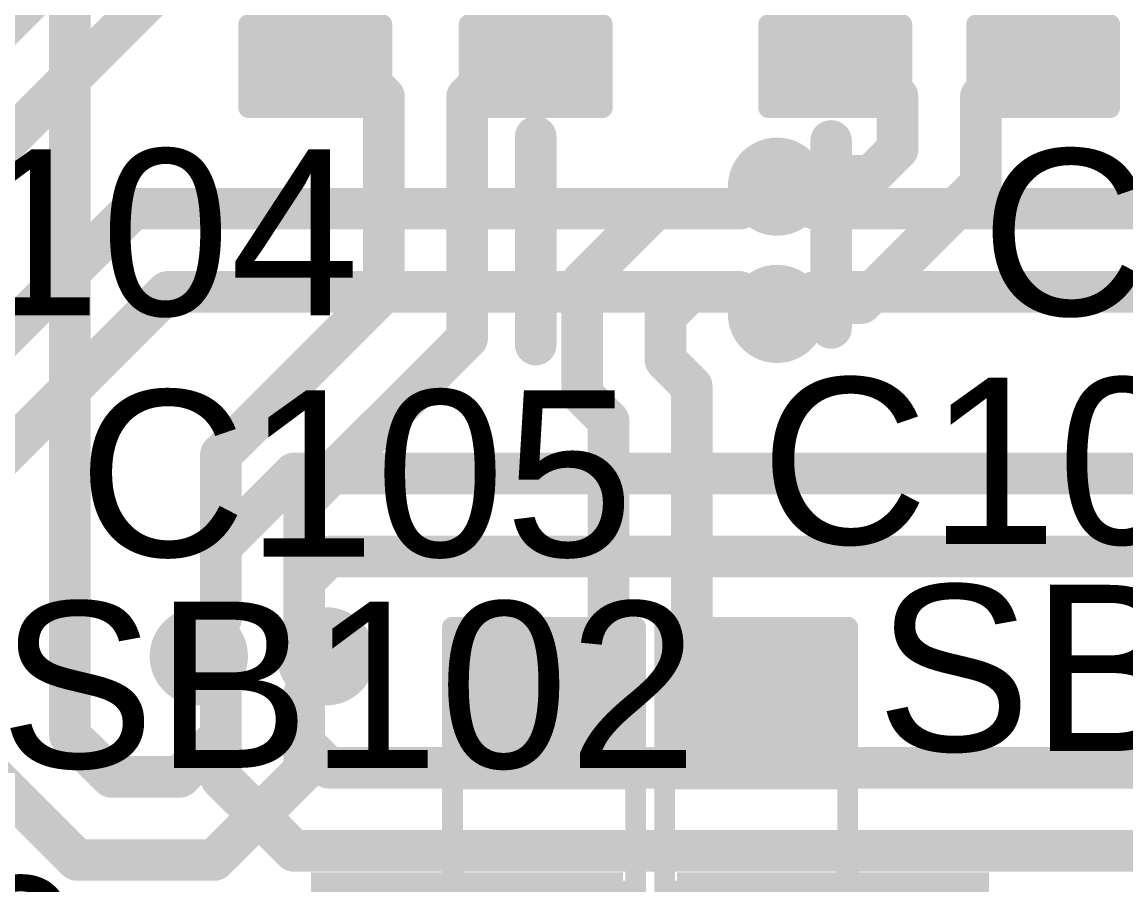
# Model space of a CAD drawing. Header units: millimetres. Extents: x -0.57 to 2.98, y -0.65 to 2.86.
# Drawn here: x 0.1625 to 0.4279, y 0.745 to 0.9526 of the extents above; entities that cross this region are included whole.
import ezdxf

# ---------------------------------------------------------------- set-up
doc = ezdxf.new("R2010")
doc.units = ezdxf.units.MM
doc.header["$MEASUREMENT"] = 0
for name, color, linetype in [('BottomLayer', 5, 'Continuous'), ('BottomSolder', 6, 'Continuous'), ('Mechanical2', 216, 'Continuous'), ('TopLayer', 1, 'Continuous'), ('TopOverlay', 2, 'Continuous'), ('TopPaste', 8, 'Continuous'), ('TopSolder', 216, 'Continuous'), ('ViaHoleLayer', 16, 'Continuous')]:
    doc.layers.add(name, color=color, linetype=linetype)
doc.styles.add('Arial', font='', dxfattribs={"height": 0.2})
doc.styles.get('Arial').set_extended_font_data('Arial')

# ---------------------------------------------------------------- blocks, each defined once
blk = doc.blocks.new('C___0402_1')
at = {"layer": 'TopLayer'}
for points in [[(-0.0275, -0.0125), (-0.0275, 0.0125), (-0.0095, 0.0125), (-0.0095, -0.0125)], [(0.0095, -0.0125), (0.0095, 0.0125), (0.0275, 0.0125), (0.0275, -0.0125)]]:
    blk.add_hatch(color=1, dxfattribs=at).paths.add_polyline_path(points)
at = {"layer": 'TopPaste'}
for points in [[(-0.0275, -0.0125), (-0.0275, 0.0125), (-0.0095, 0.0125), (-0.0095, -0.0125)], [(0.0095, -0.0125), (0.0095, 0.0125), (0.0275, 0.0125), (0.0275, -0.0125)]]:
    blk.add_hatch(color=8, dxfattribs=at).paths.add_polyline_path(points)
at = {"layer": 'TopSolder'}
for points in [[(-0.02986, -0.01486), (-0.02986, 0.01486), (-0.00714, 0.01486), (-0.00714, -0.01486)], [(0.00714, -0.01486), (0.00714, 0.01486), (0.02986, 0.01486), (0.02986, -0.01486)]]:
    blk.add_hatch(color=216, dxfattribs=at).paths.add_polyline_path(points)
at = {"layer": 'TopOverlay', "const_width": 0.005}
for points in [[(-0.031, 0.016), (-0.031, -0.016)], [(-0.031, 0.016), (-0.011, 0.016)], [(0.011, 0.016), (0.031, 0.016)], [(0.031, 0.016), (0.031, -0.016)], [(-0.031, -0.016), (-0.011, -0.016)], [(0.011, -0.016), (0.031, -0.016)]]:
    blk.add_lwpolyline(points, dxfattribs=at)
at = {"layer": 'TopOverlay', "const_width": 0.0025}
for points in [[(-0.03225, 0.016, 1), (-0.02975, 0.016, 1)], [(-0.03225, 0.016, 1), (-0.02975, 0.016, 1)], [(-0.01225, 0.016, 1), (-0.00975, 0.016, 1)], [(0.00975, 0.016, 1), (0.01225, 0.016, 1)], [(0.02975, 0.016, 1), (0.03225, 0.016, 1)], [(0.02975, 0.016, 1), (0.03225, 0.016, 1)], [(-0.03225, -0.016, 1), (-0.02975, -0.016, 1)], [(-0.03225, -0.016, 1), (-0.02975, -0.016, 1)], [(-0.01225, -0.016, 1), (-0.00975, -0.016, 1)], [(0.00975, -0.016, 1), (0.01225, -0.016, 1)], [(0.02975, -0.016, 1), (0.03225, -0.016, 1)], [(0.02975, -0.016, 1), (0.03225, -0.016, 1)]]:
    blk.add_lwpolyline(points, format="xyb", close=True, dxfattribs=at)
blk = doc.blocks.new('C___0402_41')
at = {"layer": 'TopLayer'}
for points in [[(-0.0275, -0.0125), (-0.0275, 0.0125), (-0.0095, 0.0125), (-0.0095, -0.0125)], [(0.0095, -0.0125), (0.0095, 0.0125), (0.0275, 0.0125), (0.0275, -0.0125)]]:
    blk.add_hatch(color=1, dxfattribs=at).paths.add_polyline_path(points)
at = {"layer": 'TopPaste'}
for points in [[(-0.0275, -0.0125), (-0.0275, 0.0125), (-0.0095, 0.0125), (-0.0095, -0.0125)], [(0.0095, -0.0125), (0.0095, 0.0125), (0.0275, 0.0125), (0.0275, -0.0125)]]:
    blk.add_hatch(color=8, dxfattribs=at).paths.add_polyline_path(points)
at = {"layer": 'TopSolder'}
for points in [[(-0.02986, -0.01486), (-0.02986, 0.01486), (-0.00714, 0.01486), (-0.00714, -0.01486)], [(0.00714, -0.01486), (0.00714, 0.01486), (0.02986, 0.01486), (0.02986, -0.01486)]]:
    blk.add_hatch(color=216, dxfattribs=at).paths.add_polyline_path(points)
at = {"layer": 'TopOverlay', "const_width": 0.005}
for points in [[(-0.031, 0.016), (-0.031, -0.016)], [(-0.031, 0.016), (-0.011, 0.016)], [(0.011, 0.016), (0.031, 0.016)], [(0.031, 0.016), (0.031, -0.016)], [(-0.031, -0.016), (-0.011, -0.016)], [(0.011, -0.016), (0.031, -0.016)]]:
    blk.add_lwpolyline(points, dxfattribs=at)
at = {"layer": 'TopOverlay', "const_width": 0.0025}
for points in [[(-0.03225, 0.016, 1), (-0.02975, 0.016, 1)], [(-0.03225, 0.016, 1), (-0.02975, 0.016, 1)], [(-0.01225, 0.016, 1), (-0.00975, 0.016, 1)], [(0.00975, 0.016, 1), (0.01225, 0.016, 1)], [(0.02975, 0.016, 1), (0.03225, 0.016, 1)], [(0.02975, 0.016, 1), (0.03225, 0.016, 1)], [(-0.03225, -0.016, 1), (-0.02975, -0.016, 1)], [(-0.03225, -0.016, 1), (-0.02975, -0.016, 1)], [(-0.01225, -0.016, 1), (-0.00975, -0.016, 1)], [(0.00975, -0.016, 1), (0.01225, -0.016, 1)], [(0.02975, -0.016, 1), (0.03225, -0.016, 1)], [(0.02975, -0.016, 1), (0.03225, -0.016, 1)]]:
    blk.add_lwpolyline(points, format="xyb", close=True, dxfattribs=at)
blk = doc.blocks.new('C___0402_42')
at = {"layer": 'TopLayer'}
for points in [[(-0.0275, -0.0125), (-0.0275, 0.0125), (-0.0095, 0.0125), (-0.0095, -0.0125)], [(0.0095, -0.0125), (0.0095, 0.0125), (0.0275, 0.0125), (0.0275, -0.0125)]]:
    blk.add_hatch(color=1, dxfattribs=at).paths.add_polyline_path(points)
at = {"layer": 'TopPaste'}
for points in [[(-0.0275, -0.0125), (-0.0275, 0.0125), (-0.0095, 0.0125), (-0.0095, -0.0125)], [(0.0095, -0.0125), (0.0095, 0.0125), (0.0275, 0.0125), (0.0275, -0.0125)]]:
    blk.add_hatch(color=8, dxfattribs=at).paths.add_polyline_path(points)
at = {"layer": 'TopSolder'}
for points in [[(-0.02986, -0.01486), (-0.02986, 0.01486), (-0.00714, 0.01486), (-0.00714, -0.01486)], [(0.00714, -0.01486), (0.00714, 0.01486), (0.02986, 0.01486), (0.02986, -0.01486)]]:
    blk.add_hatch(color=216, dxfattribs=at).paths.add_polyline_path(points)
at = {"layer": 'TopOverlay', "const_width": 0.005}
for points in [[(-0.031, 0.016), (-0.031, -0.016)], [(-0.031, 0.016), (-0.011, 0.016)], [(0.011, 0.016), (0.031, 0.016)], [(0.031, 0.016), (0.031, -0.016)], [(-0.031, -0.016), (-0.011, -0.016)], [(0.011, -0.016), (0.031, -0.016)]]:
    blk.add_lwpolyline(points, dxfattribs=at)
at = {"layer": 'TopOverlay', "const_width": 0.0025}
for points in [[(-0.03225, 0.016, 1), (-0.02975, 0.016, 1)], [(-0.03225, 0.016, 1), (-0.02975, 0.016, 1)], [(-0.01225, 0.016, 1), (-0.00975, 0.016, 1)], [(0.00975, 0.016, 1), (0.01225, 0.016, 1)], [(0.02975, 0.016, 1), (0.03225, 0.016, 1)], [(0.02975, 0.016, 1), (0.03225, 0.016, 1)], [(-0.03225, -0.016, 1), (-0.02975, -0.016, 1)], [(-0.03225, -0.016, 1), (-0.02975, -0.016, 1)], [(-0.01225, -0.016, 1), (-0.00975, -0.016, 1)], [(0.00975, -0.016, 1), (0.01225, -0.016, 1)], [(0.02975, -0.016, 1), (0.03225, -0.016, 1)], [(0.02975, -0.016, 1), (0.03225, -0.016, 1)]]:
    blk.add_lwpolyline(points, format="xyb", close=True, dxfattribs=at)
blk = doc.blocks.new('C___0402_43')
at = {"layer": 'TopLayer'}
for points in [[(-0.0275, -0.0125), (-0.0275, 0.0125), (-0.0095, 0.0125), (-0.0095, -0.0125)], [(0.0095, -0.0125), (0.0095, 0.0125), (0.0275, 0.0125), (0.0275, -0.0125)]]:
    blk.add_hatch(color=1, dxfattribs=at).paths.add_polyline_path(points)
at = {"layer": 'TopPaste'}
for points in [[(-0.0275, -0.0125), (-0.0275, 0.0125), (-0.0095, 0.0125), (-0.0095, -0.0125)], [(0.0095, -0.0125), (0.0095, 0.0125), (0.0275, 0.0125), (0.0275, -0.0125)]]:
    blk.add_hatch(color=8, dxfattribs=at).paths.add_polyline_path(points)
at = {"layer": 'TopSolder'}
for points in [[(-0.02986, -0.01486), (-0.02986, 0.01486), (-0.00714, 0.01486), (-0.00714, -0.01486)], [(0.00714, -0.01486), (0.00714, 0.01486), (0.02986, 0.01486), (0.02986, -0.01486)]]:
    blk.add_hatch(color=216, dxfattribs=at).paths.add_polyline_path(points)
at = {"layer": 'TopOverlay', "const_width": 0.005}
for points in [[(-0.031, 0.016), (-0.031, -0.016)], [(-0.031, 0.016), (-0.011, 0.016)], [(0.011, 0.016), (0.031, 0.016)], [(0.031, 0.016), (0.031, -0.016)], [(-0.031, -0.016), (-0.011, -0.016)], [(0.011, -0.016), (0.031, -0.016)]]:
    blk.add_lwpolyline(points, dxfattribs=at)
at = {"layer": 'TopOverlay', "const_width": 0.0025}
for points in [[(-0.03225, 0.016, 1), (-0.02975, 0.016, 1)], [(-0.03225, 0.016, 1), (-0.02975, 0.016, 1)], [(-0.01225, 0.016, 1), (-0.00975, 0.016, 1)], [(0.00975, 0.016, 1), (0.01225, 0.016, 1)], [(0.02975, 0.016, 1), (0.03225, 0.016, 1)], [(0.02975, 0.016, 1), (0.03225, 0.016, 1)], [(-0.03225, -0.016, 1), (-0.02975, -0.016, 1)], [(-0.03225, -0.016, 1), (-0.02975, -0.016, 1)], [(-0.01225, -0.016, 1), (-0.00975, -0.016, 1)], [(0.00975, -0.016, 1), (0.01225, -0.016, 1)], [(0.02975, -0.016, 1), (0.03225, -0.016, 1)], [(0.02975, -0.016, 1), (0.03225, -0.016, 1)]]:
    blk.add_lwpolyline(points, format="xyb", close=True, dxfattribs=at)
blk = doc.blocks.new('SOLDER_BRIDGE_104')
at = {"layer": 'TopLayer'}
for points in [[(-0.045, -0.0175), (-0.045, 0.0175), (-0.015, 0.0175), (-0.015, -0.0175)], [(0.015, -0.0175), (0.015, 0.0175), (0.045, 0.0175), (0.045, -0.0175)]]:
    blk.add_hatch(color=1, dxfattribs=at).paths.add_polyline_path(points)
at = {"layer": 'TopPaste'}
for points in [[(-0.045, -0.0175), (-0.045, 0.0175), (-0.015, 0.0175), (-0.015, -0.0175)], [(0.015, -0.0175), (0.015, 0.0175), (0.045, 0.0175), (0.045, -0.0175)]]:
    blk.add_hatch(color=8, dxfattribs=at).paths.add_polyline_path(points)
at = {"layer": 'TopSolder'}
for points in [[(-0.049, -0.0215), (-0.049, 0.0215), (-0.011, 0.0215), (-0.011, -0.0215)], [(0.011, -0.0215), (0.011, 0.0215), (0.049, 0.0215), (0.049, -0.0215)]]:
    blk.add_hatch(color=216, dxfattribs=at).paths.add_polyline_path(points)
at = {"layer": 'TopOverlay', "const_width": 0.005}
for points in [[(0.05, 0.022), (-0.05, 0.022)], [(-0.05, -0.022), (-0.05, 0.022)], [(0.05, -0.022), (0.05, 0.022)], [(0.05, -0.022), (-0.05, -0.022)]]:
    blk.add_lwpolyline(points, dxfattribs=at)
at = {"layer": 'TopOverlay', "const_width": 0.0025}
for points in [[(-0.05125, 0.022, 1), (-0.04875, 0.022, 1)], [(-0.05125, 0.022, 1), (-0.04875, 0.022, 1)], [(0.04875, 0.022, 1), (0.05125, 0.022, 1)], [(0.04875, 0.022, 1), (0.05125, 0.022, 1)], [(-0.05125, -0.022, 1), (-0.04875, -0.022, 1)], [(-0.05125, -0.022, 1), (-0.04875, -0.022, 1)], [(0.04875, -0.022, 1), (0.05125, -0.022, 1)], [(0.04875, -0.022, 1), (0.05125, -0.022, 1)]]:
    blk.add_lwpolyline(points, format="xyb", close=True, dxfattribs=at)
blk = doc.blocks.new('SOLDER_BRIDGE_106')
at = {"layer": 'TopLayer'}
for points in [[(-0.045, -0.0175), (-0.045, 0.0175), (-0.015, 0.0175), (-0.015, -0.0175)], [(0.015, -0.0175), (0.015, 0.0175), (0.045, 0.0175), (0.045, -0.0175)]]:
    blk.add_hatch(color=1, dxfattribs=at).paths.add_polyline_path(points)
at = {"layer": 'TopPaste'}
for points in [[(-0.045, -0.0175), (-0.045, 0.0175), (-0.015, 0.0175), (-0.015, -0.0175)], [(0.015, -0.0175), (0.015, 0.0175), (0.045, 0.0175), (0.045, -0.0175)]]:
    blk.add_hatch(color=8, dxfattribs=at).paths.add_polyline_path(points)
at = {"layer": 'TopSolder'}
for points in [[(-0.049, -0.0215), (-0.049, 0.0215), (-0.011, 0.0215), (-0.011, -0.0215)], [(0.011, -0.0215), (0.011, 0.0215), (0.049, 0.0215), (0.049, -0.0215)]]:
    blk.add_hatch(color=216, dxfattribs=at).paths.add_polyline_path(points)
at = {"layer": 'TopOverlay', "const_width": 0.005}
for points in [[(0.05, 0.022), (-0.05, 0.022)], [(-0.05, -0.022), (-0.05, 0.022)], [(0.05, -0.022), (0.05, 0.022)], [(0.05, -0.022), (-0.05, -0.022)]]:
    blk.add_lwpolyline(points, dxfattribs=at)
at = {"layer": 'TopOverlay', "const_width": 0.0025}
for points in [[(-0.05125, 0.022, 1), (-0.04875, 0.022, 1)], [(-0.05125, 0.022, 1), (-0.04875, 0.022, 1)], [(0.04875, 0.022, 1), (0.05125, 0.022, 1)], [(0.04875, 0.022, 1), (0.05125, 0.022, 1)], [(-0.05125, -0.022, 1), (-0.04875, -0.022, 1)], [(-0.05125, -0.022, 1), (-0.04875, -0.022, 1)], [(0.04875, -0.022, 1), (0.05125, -0.022, 1)], [(0.04875, -0.022, 1), (0.05125, -0.022, 1)]]:
    blk.add_lwpolyline(points, format="xyb", close=True, dxfattribs=at)

msp = doc.modelspace()

# ---------------------------------------------------------------- hatches: boundary and pattern name
at = {"layer": 'BottomLayer'}
h = msp.add_hatch(color=5, dxfattribs=at)
edge = h.paths.add_edge_path()
edge.add_arc((0.344, 0.913), 0.01181, 0, 360)
h = msp.add_hatch(color=5, dxfattribs=at)
edge = h.paths.add_edge_path()
edge.add_arc((0.344, 0.88238), 0.01181, 0, 360)
h = msp.add_hatch(color=5, dxfattribs=at)
edge = h.paths.add_edge_path()
edge.add_arc((0.205, 0.8), 0.01181, 0, 360)
h = msp.add_hatch(color=5, dxfattribs=at)
edge = h.paths.add_edge_path()
edge.add_arc((0.23562, 0.8), 0.01181, 0, 360)
at = {"layer": 'BottomSolder'}
h = msp.add_hatch(color=6, dxfattribs=at)
edge = h.paths.add_edge_path()
edge.add_arc((0.344, 0.913), 0.00791, 0, 360)
h = msp.add_hatch(color=6, dxfattribs=at)
edge = h.paths.add_edge_path()
edge.add_arc((0.344, 0.88238), 0.00791, 0, 360)
h = msp.add_hatch(color=6, dxfattribs=at)
edge = h.paths.add_edge_path()
edge.add_arc((0.205, 0.8), 0.00791, 0, 360)
h = msp.add_hatch(color=6, dxfattribs=at)
edge = h.paths.add_edge_path()
edge.add_arc((0.23562, 0.8), 0.00791, 0, 360)
at = {"layer": 'TopLayer'}
h = msp.add_hatch(color=1, dxfattribs=at)
edge = h.paths.add_edge_path()
edge.add_arc((0.344, 0.913), 0.01181, 0, 360)
h = msp.add_hatch(color=1, dxfattribs=at)
edge = h.paths.add_edge_path()
edge.add_arc((0.344, 0.88238), 0.01181, 0, 360)
h = msp.add_hatch(color=1, dxfattribs=at)
edge = h.paths.add_edge_path()
edge.add_arc((0.205, 0.8), 0.01181, 0, 360)
h = msp.add_hatch(color=1, dxfattribs=at)
edge = h.paths.add_edge_path()
edge.add_arc((0.23562, 0.8), 0.01181, 0, 360)
for points in [[(0.307, 0.748), (0.232, 0.748), (0.232, 0.711), (0.307, 0.711)], [(0.32, 0.711), (0.395, 0.711), (0.395, 0.748), (0.32, 0.748)]]:
    msp.add_hatch(color=1, dxfattribs=at).paths.add_polyline_path(points)
at = {"layer": 'TopSolder'}
h = msp.add_hatch(color=216, dxfattribs=at)
edge = h.paths.add_edge_path()
edge.add_arc((0.344, 0.913), 0.00791, 0, 360)
h = msp.add_hatch(color=216, dxfattribs=at)
edge = h.paths.add_edge_path()
edge.add_arc((0.344, 0.88238), 0.00791, 0, 360)
h = msp.add_hatch(color=216, dxfattribs=at)
edge = h.paths.add_edge_path()
edge.add_arc((0.205, 0.8), 0.00791, 0, 360)
h = msp.add_hatch(color=216, dxfattribs=at)
edge = h.paths.add_edge_path()
edge.add_arc((0.23562, 0.8), 0.00791, 0, 360)
at = {"layer": 'ViaHoleLayer'}
h = msp.add_hatch(color=16, dxfattribs=at)
edge = h.paths.add_edge_path()
edge.add_arc((0.344, 0.913), 0.00591, 0, 360)
h = msp.add_hatch(color=16, dxfattribs=at)
edge = h.paths.add_edge_path()
edge.add_arc((0.344, 0.88238), 0.00591, 0, 360)
h = msp.add_hatch(color=16, dxfattribs=at)
edge = h.paths.add_edge_path()
edge.add_arc((0.205, 0.8), 0.00591, 0, 360)
h = msp.add_hatch(color=16, dxfattribs=at)
edge = h.paths.add_edge_path()
edge.add_arc((0.23562, 0.8), 0.00591, 0, 360)

# ---------------------------------------------------------------- linework, layer by layer
at = {"layer": 'BottomLayer', "const_width": 0.01}
for points in [[(0.07503, 0.86831), (0.19072, 0.984)], [(0.08331, 0.84831), (0.19569, 0.96069)], [(0.11512, 0.83361), (0.1892, 0.90769)], [(0.1892, 0.90769), (0.335, 0.90769)], [(0.353, 0.90769), (0.47431, 0.90769)], [(0.12926, 0.81946), (0.19748, 0.88769)], [(0.19748, 0.88769), (0.335, 0.88769)], [(0.353, 0.88769), (0.47027, 0.88769)], [(0.21031, 0.82643), (0.22788, 0.844)], [(0.22788, 0.844), (0.48271, 0.844)], [(0.21031, 0.809), (0.21031, 0.82643)], [(0.23031, 0.81814), (0.23617, 0.824)], [(0.23617, 0.824), (0.47725, 0.824)], [(0.23031, 0.809), (0.23031, 0.81814)], [(0.21031, 0.77076), (0.21031, 0.791)], [(0.23031, 0.77905), (0.23031, 0.791)], [(0.23031, 0.77905), (0.23617, 0.77319)], [(0.23617, 0.77319), (0.49927, 0.77319)], [(0.21031, 0.77076), (0.22788, 0.75319)], [(0.22788, 0.75319), (0.49098, 0.75319)]]:
    msp.add_lwpolyline(points, dxfattribs=at)
at = {"layer": 'BottomLayer', "const_width": 0.005}
for points in [[(0.1867, 0.90769, 1), (0.1917, 0.90769, 1)], [(0.1867, 0.90769, 1), (0.1917, 0.90769, 1)], [(0.3325, 0.90769, 1), (0.3375, 0.90769, 1)], [(0.3505, 0.90769, 1), (0.3555, 0.90769, 1)], [(0.19498, 0.88769, 1), (0.19998, 0.88769, 1)], [(0.19498, 0.88769, 1), (0.19998, 0.88769, 1)], [(0.3325, 0.88769, 1), (0.3375, 0.88769, 1)], [(0.3505, 0.88769, 1), (0.3555, 0.88769, 1)], [(0.22538, 0.844, 1), (0.23038, 0.844, 1)], [(0.22538, 0.844, 1), (0.23038, 0.844, 1)], [(0.20781, 0.82643, 1), (0.21281, 0.82643, 1)], [(0.20781, 0.82643, 1), (0.21281, 0.82643, 1)], [(0.23367, 0.824, 1), (0.23867, 0.824, 1)], [(0.23367, 0.824, 1), (0.23867, 0.824, 1)], [(0.22781, 0.81814, 1), (0.23281, 0.81814, 1)], [(0.22781, 0.81814, 1), (0.23281, 0.81814, 1)], [(0.20781, 0.809, 1), (0.21281, 0.809, 1)], [(0.22781, 0.809, 1), (0.23281, 0.809, 1)], [(0.20781, 0.791, 1), (0.21281, 0.791, 1)], [(0.22781, 0.791, 1), (0.23281, 0.791, 1)], [(0.22781, 0.77905, 1), (0.23281, 0.77905, 1)], [(0.22781, 0.77905, 1), (0.23281, 0.77905, 1)], [(0.23367, 0.77319, 1), (0.23867, 0.77319, 1)], [(0.23367, 0.77319, 1), (0.23867, 0.77319, 1)], [(0.20781, 0.77076, 1), (0.21281, 0.77076, 1)], [(0.20781, 0.77076, 1), (0.21281, 0.77076, 1)], [(0.22538, 0.75319, 1), (0.23038, 0.75319, 1)], [(0.22538, 0.75319, 1), (0.23038, 0.75319, 1)]]:
    msp.add_lwpolyline(points, format="xyb", close=True, dxfattribs=at)
at = {"layer": 'Mechanical2', "const_width": 0.01}
msp.add_lwpolyline([(1.75783, 2.80917, -6.230382), (0.64896, 2.81029)], format="xyb", dxfattribs=at)
at = {"layer": 'TopLayer', "const_width": 0.01}
for points in [[(0.174, 0.781), (0.174, 0.97)], [(0.233, 0.9445), (0.237, 0.9405)], [(0.282, 0.9405), (0.286, 0.9445)], [(0.358, 0.9445), (0.362, 0.9405)], [(0.404, 0.9405), (0.408, 0.9445)], [(0.237, 0.9405), (0.24364, 0.9405)], [(0.24364, 0.9405), (0.2495, 0.93464)], [(0.2695, 0.93464), (0.27536, 0.9405)], [(0.27536, 0.9405), (0.282, 0.9405)], [(0.362, 0.9405), (0.36714, 0.9405)], [(0.36714, 0.9405), (0.373, 0.93464)], [(0.393, 0.93464), (0.39886, 0.9405)], [(0.39886, 0.9405), (0.404, 0.9405)], [(0.2495, 0.88769), (0.2495, 0.93464)], [(0.2695, 0.8765), (0.2695, 0.93464)], [(0.373, 0.922), (0.373, 0.93464)], [(0.393, 0.91372), (0.393, 0.93464)], [(0.36661, 0.91561), (0.373, 0.922)], [(0.344, 0.913), (0.34661, 0.91561)], [(0.34661, 0.91561), (0.36661, 0.91561)], [(0.36427, 0.88498), (0.393, 0.91372)], [(0.29719, 0.89012), (0.31476, 0.90769)], [(0.31476, 0.90769), (0.335, 0.90769)], [(0.29719, 0.86299), (0.29719, 0.89012)], [(0.21031, 0.8485), (0.2495, 0.88769)], [(0.31719, 0.88183), (0.32305, 0.88769)], [(0.32305, 0.88769), (0.335, 0.88769)], [(0.344, 0.88238), (0.34661, 0.88498)], [(0.34661, 0.88498), (0.36427, 0.88498)], [(0.31719, 0.87127), (0.31719, 0.88183)], [(0.23031, 0.83731), (0.2695, 0.8765)], [(0.31719, 0.87127), (0.3235, 0.86496)], [(0.29719, 0.86299), (0.3035, 0.85668)], [(0.3235, 0.8), (0.3235, 0.86496)], [(0.3035, 0.8), (0.3035, 0.85668)], [(0.21031, 0.809), (0.21031, 0.8485)], [(0.23031, 0.809), (0.23031, 0.83731)], [(0.205, 0.79631), (0.205, 0.8)], [(0.23562, 0.79631), (0.23562, 0.8)], [(0.2905, 0.787), (0.3035, 0.8)], [(0.3235, 0.8), (0.3365, 0.787)], [(0.205, 0.79631), (0.21031, 0.791)], [(0.23031, 0.791), (0.23562, 0.79631)], [(0.21031, 0.78088), (0.21031, 0.791)], [(0.23031, 0.7726), (0.23031, 0.791)], [(0.288, 0.787), (0.2905, 0.787)], [(0.3365, 0.787), (0.339, 0.787)], [(0.174, 0.781), (0.184, 0.771)], [(0.20043, 0.771), (0.21031, 0.78088)], [(0.154, 0.77272), (0.17572, 0.751)], [(0.20871, 0.751), (0.23031, 0.7726)], [(0.184, 0.771), (0.20043, 0.771)], [(0.17572, 0.751), (0.20871, 0.751)]]:
    msp.add_lwpolyline(points, dxfattribs=at)
at = {"layer": 'TopLayer', "const_width": 0.005}
for points in [[(0.2305, 0.9445, 1), (0.2355, 0.9445, 1)], [(0.2835, 0.9445, 1), (0.2885, 0.9445, 1)], [(0.3555, 0.9445, 1), (0.3605, 0.9445, 1)], [(0.4055, 0.9445, 1), (0.4105, 0.9445, 1)], [(0.2345, 0.9405, 1), (0.2395, 0.9405, 1)], [(0.2345, 0.9405, 1), (0.2395, 0.9405, 1)], [(0.24114, 0.9405, 1), (0.24614, 0.9405, 1)], [(0.24114, 0.9405, 1), (0.24614, 0.9405, 1)], [(0.27286, 0.9405, 1), (0.27786, 0.9405, 1)], [(0.27286, 0.9405, 1), (0.27786, 0.9405, 1)], [(0.2795, 0.9405, 1), (0.2845, 0.9405, 1)], [(0.2795, 0.9405, 1), (0.2845, 0.9405, 1)], [(0.3595, 0.9405, 1), (0.3645, 0.9405, 1)], [(0.3595, 0.9405, 1), (0.3645, 0.9405, 1)], [(0.36464, 0.9405, 1), (0.36964, 0.9405, 1)], [(0.36464, 0.9405, 1), (0.36964, 0.9405, 1)], [(0.39636, 0.9405, 1), (0.40136, 0.9405, 1)], [(0.39636, 0.9405, 1), (0.40136, 0.9405, 1)], [(0.4015, 0.9405, 1), (0.4065, 0.9405, 1)], [(0.4015, 0.9405, 1), (0.4065, 0.9405, 1)], [(0.247, 0.93464, 1), (0.252, 0.93464, 1)], [(0.247, 0.93464, 1), (0.252, 0.93464, 1)], [(0.267, 0.93464, 1), (0.272, 0.93464, 1)], [(0.267, 0.93464, 1), (0.272, 0.93464, 1)], [(0.3705, 0.93464, 1), (0.3755, 0.93464, 1)], [(0.3705, 0.93464, 1), (0.3755, 0.93464, 1)], [(0.3905, 0.93464, 1), (0.3955, 0.93464, 1)], [(0.3905, 0.93464, 1), (0.3955, 0.93464, 1)], [(0.3705, 0.922, 1), (0.3755, 0.922, 1)], [(0.3705, 0.922, 1), (0.3755, 0.922, 1)], [(0.34411, 0.91561, 1), (0.34911, 0.91561, 1)], [(0.34411, 0.91561, 1), (0.34911, 0.91561, 1)], [(0.36411, 0.91561, 1), (0.36911, 0.91561, 1)], [(0.36411, 0.91561, 1), (0.36911, 0.91561, 1)], [(0.3905, 0.91372, 1), (0.3955, 0.91372, 1)], [(0.3905, 0.91372, 1), (0.3955, 0.91372, 1)], [(0.3415, 0.913, 1), (0.3465, 0.913, 1)], [(0.31226, 0.90769, 1), (0.31726, 0.90769, 1)], [(0.31226, 0.90769, 1), (0.31726, 0.90769, 1)], [(0.3325, 0.90769, 1), (0.3375, 0.90769, 1)], [(0.29469, 0.89012, 1), (0.29969, 0.89012, 1)], [(0.29469, 0.89012, 1), (0.29969, 0.89012, 1)], [(0.247, 0.88769, 1), (0.252, 0.88769, 1)], [(0.247, 0.88769, 1), (0.252, 0.88769, 1)], [(0.32055, 0.88769, 1), (0.32555, 0.88769, 1)], [(0.32055, 0.88769, 1), (0.32555, 0.88769, 1)], [(0.3325, 0.88769, 1), (0.3375, 0.88769, 1)], [(0.34411, 0.88498, 1), (0.34911, 0.88498, 1)], [(0.34411, 0.88498, 1), (0.34911, 0.88498, 1)], [(0.36177, 0.88498, 1), (0.36677, 0.88498, 1)], [(0.36177, 0.88498, 1), (0.36677, 0.88498, 1)], [(0.31469, 0.88183, 1), (0.31969, 0.88183, 1)], [(0.31469, 0.88183, 1), (0.31969, 0.88183, 1)], [(0.3415, 0.88238, 1), (0.3465, 0.88238, 1)], [(0.267, 0.8765, 1), (0.272, 0.8765, 1)], [(0.267, 0.8765, 1), (0.272, 0.8765, 1)], [(0.31469, 0.87127, 1), (0.31969, 0.87127, 1)], [(0.31469, 0.87127, 1), (0.31969, 0.87127, 1)], [(0.29469, 0.86299, 1), (0.29969, 0.86299, 1)], [(0.29469, 0.86299, 1), (0.29969, 0.86299, 1)], [(0.321, 0.86496, 1), (0.326, 0.86496, 1)], [(0.321, 0.86496, 1), (0.326, 0.86496, 1)], [(0.301, 0.85668, 1), (0.306, 0.85668, 1)], [(0.301, 0.85668, 1), (0.306, 0.85668, 1)], [(0.20781, 0.8485, 1), (0.21281, 0.8485, 1)], [(0.20781, 0.8485, 1), (0.21281, 0.8485, 1)], [(0.22781, 0.83731, 1), (0.23281, 0.83731, 1)], [(0.22781, 0.83731, 1), (0.23281, 0.83731, 1)], [(0.20781, 0.809, 1), (0.21281, 0.809, 1)], [(0.22781, 0.809, 1), (0.23281, 0.809, 1)], [(0.2025, 0.8, 1), (0.2075, 0.8, 1)], [(0.23312, 0.8, 1), (0.23812, 0.8, 1)], [(0.301, 0.8, 1), (0.306, 0.8, 1)], [(0.301, 0.8, 1), (0.306, 0.8, 1)], [(0.321, 0.8, 1), (0.326, 0.8, 1)], [(0.321, 0.8, 1), (0.326, 0.8, 1)], [(0.2025, 0.79631, 1), (0.2075, 0.79631, 1)], [(0.2025, 0.79631, 1), (0.2075, 0.79631, 1)], [(0.23312, 0.79631, 1), (0.23812, 0.79631, 1)], [(0.23312, 0.79631, 1), (0.23812, 0.79631, 1)], [(0.20781, 0.791, 1), (0.21281, 0.791, 1)], [(0.20781, 0.791, 1), (0.21281, 0.791, 1)], [(0.22781, 0.791, 1), (0.23281, 0.791, 1)], [(0.22781, 0.791, 1), (0.23281, 0.791, 1)], [(0.2855, 0.787, 1), (0.2905, 0.787, 1)], [(0.288, 0.787, 1), (0.293, 0.787, 1)], [(0.288, 0.787, 1), (0.293, 0.787, 1)], [(0.334, 0.787, 1), (0.339, 0.787, 1)], [(0.334, 0.787, 1), (0.339, 0.787, 1)], [(0.3365, 0.787, 1), (0.3415, 0.787, 1)], [(0.1715, 0.781, 1), (0.1765, 0.781, 1)], [(0.1715, 0.781, 1), (0.1765, 0.781, 1)], [(0.20781, 0.78088, 1), (0.21281, 0.78088, 1)], [(0.20781, 0.78088, 1), (0.21281, 0.78088, 1)], [(0.22781, 0.7726, 1), (0.23281, 0.7726, 1)], [(0.22781, 0.7726, 1), (0.23281, 0.7726, 1)], [(0.1815, 0.771, 1), (0.1865, 0.771, 1)], [(0.1815, 0.771, 1), (0.1865, 0.771, 1)], [(0.19793, 0.771, 1), (0.20293, 0.771, 1)], [(0.19793, 0.771, 1), (0.20293, 0.771, 1)], [(0.17322, 0.751, 1), (0.17822, 0.751, 1)], [(0.17322, 0.751, 1), (0.17822, 0.751, 1)], [(0.20621, 0.751, 1), (0.21121, 0.751, 1)], [(0.20621, 0.751, 1), (0.21121, 0.751, 1)]]:
    msp.add_lwpolyline(points, format="xyb", close=True, dxfattribs=at)
at = {"layer": 'TopOverlay', "const_width": 0.01}
for points in [[(0.286, 0.875), (0.286, 0.925)], [(0.357, 0.879), (0.357, 0.924)]]:
    msp.add_lwpolyline(points, dxfattribs=at)
at = {"layer": 'TopOverlay', "const_width": 0.005}
for points in [[(0.2835, 0.925, 1), (0.2885, 0.925, 1)], [(0.3545, 0.924, 1), (0.3595, 0.924, 1)], [(0.3545, 0.879, 1), (0.3595, 0.879, 1)], [(0.2835, 0.875, 1), (0.2885, 0.875, 1)]]:
    msp.add_lwpolyline(points, format="xyb", close=True, dxfattribs=at)

# ---------------------------------------------------------------- block references
for name, p, rotation in [('C___0402_43', (0.233, 0.963), 90), ('C___0402_42', (0.286, 0.963), 90), ('C___0402_41', (0.358, 0.963), 90), ('C___0402_1', (0.408, 0.963), 90), ('SOLDER_BRIDGE_104', (0.288, 0.757), 270), ('SOLDER_BRIDGE_106', (0.339, 0.757), 270)]:
    msp.add_blockref(name, p, dxfattribs=dict(rotation=rotation))

# ---------------------------------------------------------------- texts
at = {"layer": 'TopOverlay', "style": 'Arial'}
for s, p in [('C104', (0.11002, 0.88201)), ('C107', (0.39302, 0.88201)), ('C106', (0.34002, 0.82701)), ('C105', (0.17602, 0.82401)), ('SB100', (0.36782, 0.77721)), ('SB102', (0.15715, 0.77315)), ('C160', (0.04402, 0.70701))]:
    msp.add_text(s, height=0.04, dxfattribs=at).set_placement(p)

doc.saveas('drawing.dxf')
